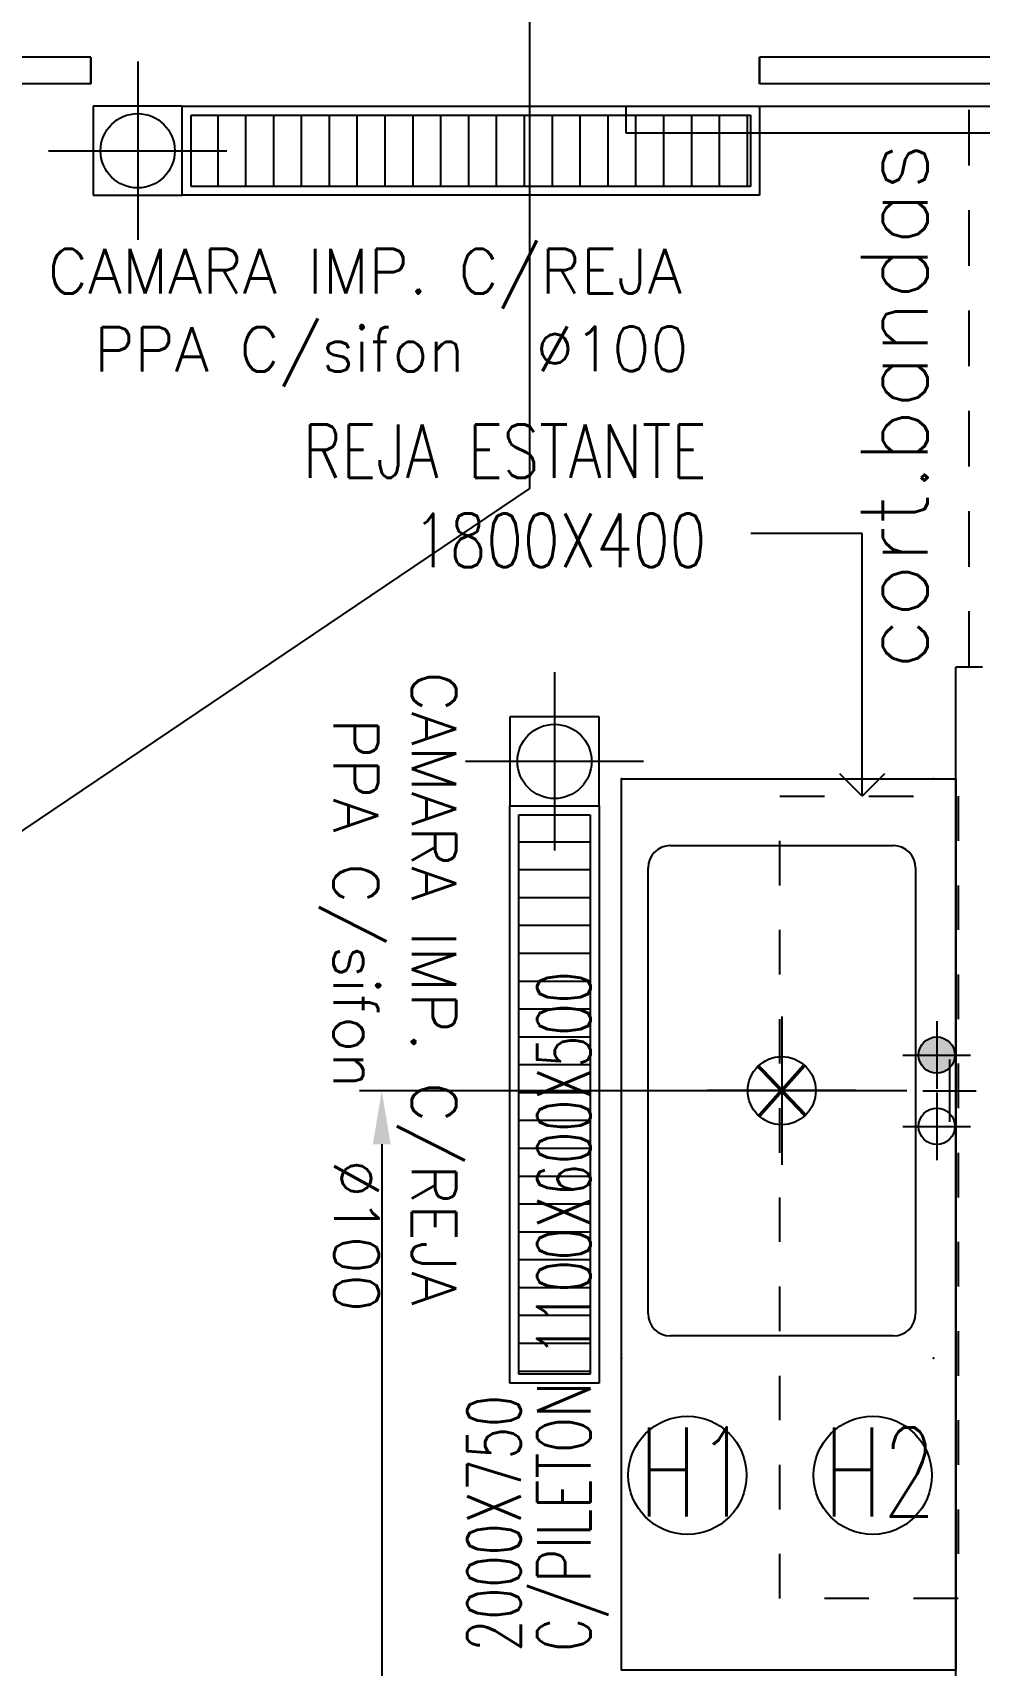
# Model space of a CAD drawing. Header units: metres. Extents: x 95 to 486, y 2972 to 3465.
# Drawn here: x 190.947 to 193.07, y 3235.256 to 3238.919 of the extents above; entities that cross this region are included whole.
import ezdxf
from ezdxf.enums import TextEntityAlignment as Align

# ---------------------------------------------------------------- set-up
doc = ezdxf.new("R2010")
doc.units = ezdxf.units.M
doc.linetypes.add('HIDDEN', pattern=[0.375, 0.25, -0.125])
doc.linetypes.add('HIDDEN2', pattern=[0.1875, 0.125, -0.0625])
for name, color, linetype in [('0_CAMARAS', 4, 'Continuous'), ('0_HOJA-CARATULA', 7, 'Continuous'), ('E_INOXIGAS', 1, 'Continuous'), ('I_AGUA', 160, 'Continuous'), ('I_DESAGUES', 224, 'Continuous'), ('INO-AGUA', 161, 'Continuous'), ('INO-DESAGUES', 161, 'Continuous'), ('T_ITEMS', 142, 'Continuous'), ('T_TEXTOS-EQUIPAMIENTO', 5, 'Continuous')]:
    doc.layers.add(name, color=color, linetype=linetype)
doc.styles.add('COTAS', font='ROMANS.shx', dxfattribs={"width": 0.7})
doc.styles.add('ROMANS', font='romans.shx', dxfattribs={"width": 0.8, "height": 0.15})
doc.dimstyles.new('ISO-25', dxfattribs={"dimtxt": 0.15, "dimasz": 0.1, "dimexe": 0.2, "dimexo": 0.1, "dimgap": 0.1, "dimtad": 1, "dimtxsty": 'COTAS', "dimblk": 'OPEN90', "dimcen": 0.1, "dimclrd": 9, "dimclre": 9, "dimclrt": 9, "dimadec": 0, "dimazin": 0, "dimtfac": 1, "dimtmove": 0, "dimatfit": 3, "dimldrblk": 'OPEN90', "dimfxl": 1, "dimarcsym": 0})
doc.dimstyles.new('PLANOS', dxfattribs={"dimscale": 0, "dimtxt": 0.12, "dimasz": 0.12, "dimexe": 0.05, "dimexo": 0.02, "dimgap": 0.04, "dimtad": 0, "dimdec": 3, "dimrnd": 0.005, "dimzin": 0, "dimdsep": 46, "dimtxsty": 'ROMANS', "dimcen": 2.5, "dimadec": 0, "dimazin": 0, "dimtfac": 1, "dimtdec": 3, "dimtmove": 2, "dimatfit": 3, "dimfxl": 1, "dimtolj": 1, "dimtzin": 0, "dimarcsym": 0})

# ---------------------------------------------------------------- blocks, each defined once
blk = doc.blocks.new('AAFF')
at = {"layer": 'I_AGUA', "color": 14}
for p, q in [((0, -0.0758), (0, 0.0757)), ((-0.0757, 0), (0.0757, 0))]:
    blk.add_line(p, q, dxfattribs=at)
at = {"layer": 'I_AGUA'}
blk.add_circle((0, 0), 0.0407, dxfattribs=at)
blk = doc.blocks.new('AACC')
at = {"layer": 'I_AGUA'}
h = blk.add_hatch(color=256, dxfattribs=at)
h.paths.add_polyline_path([(0, 0.0407), (0, 0), (0.0407, 0, 0.414214)])
h.paths.add_polyline_path([(0, 0.0407, 0.414214), (-0.0408, 0), (0, 0)])
h.paths.add_polyline_path([(0, 0), (-0.0408, 0, 0.414214), (0, -0.0408)])
h.paths.add_polyline_path([(0.0407, 0), (0, 0), (0, -0.0408, 0.414214)])
at = {"layer": 'I_AGUA', "color": 14}
for p, q in [((0, -0.0758), (0, 0.0757)), ((-0.0758, 0), (0.0757, 0))]:
    blk.add_line(p, q, dxfattribs=at)
at = {"layer": 'I_AGUA'}
blk.add_circle((0, 0), 0.0407, dxfattribs=at)
blk = doc.blocks.new('*D216')
at = {"layer": 'DEFPOINTS', "color": 0, "transparency": 16777216}
for p in [(191.7299, 3236.5448), (192.9274, 3236.5448), (193.0174, 3232.6336)]:
    blk.add_point(p, dxfattribs=at)
at = {"layer": 'I_AGUA', "color": 0, "lineweight": -2, "transparency": 16777216}
for p, q in [((192.9074, 3236.5448), (191.6799, 3236.5448)), ((191.7299, 3236.4248), (191.7299, 3234.8692)), ((191.7299, 3232.7536), (191.7299, 3234.3092)), ((192.9974, 3232.6336), (191.6799, 3232.6336))]:
    blk.add_line(p, q, dxfattribs=at)
at = {"layer": 'I_AGUA', "color": 0, "transparency": 16777216}
for points in [[(191.7099, 3236.4248), (191.7499, 3236.4248), (191.7299, 3236.5448)], [(191.7099, 3232.7536), (191.7499, 3232.7536), (191.7299, 3232.6336)]]:
    blk.add_solid(points, dxfattribs=at)
at = {"layer": 'I_AGUA', "color": 0, "transparency": 16777216, "insert": (191.7299, 3234.5892), "char_height": 0.15, "attachment_point": 5, "rotation": 90, "style": 'ROMANS'}
blk.add_mtext('\\A1;3.910', dxfattribs=at)
blk = doc.blocks.new('AADES')
at = {"layer": 'INO-DESAGUES', "color": 14}
for p, q in [((0, 0.1664), (0, -0.1664)), ((-0.1663, 0), (0.1664, 0))]:
    blk.add_line(p, q, dxfattribs=at)
at = {"layer": 'INO-DESAGUES', "const_width": 0.008}
for points in [[(-0.057, 0.0508), (0.057, -0.0509)], [(0.0552, 0.0528), (-0.0552, -0.0527)]]:
    blk.add_lwpolyline(points, dxfattribs=at)
at = {"layer": 'INO-DESAGUES'}
blk.add_circle((0, 0), 0.0764, dxfattribs=at)
blk = doc.blocks.new('_Open90')
at = {"color": 0, "linetype": 'ByBlock', "lineweight": -2}
for p, q in [((-0.5, 0.5), (0, 0)), ((0, 0), (-1, 0)), ((0, 0), (-0.5, -0.5))]:
    blk.add_line(p, q, dxfattribs=at)

msp = doc.modelspace()

# ---------------------------------------------------------------- linework, layer by layer
at = {"layer": '0_CAMARAS', "color": 5}
for p, q in [((192.0616, 3239.8409), (192.0616, 3237.8962)), ((192.0616, 3237.8962), (190.5926, 3236.9052))]:
    msp.add_line(p, q, dxfattribs=at)
at = {"layer": '0_CAMARAS'}
for p, q in [((191.0774, 3238.8636), (186.8974, 3238.8636)), ((191.0774, 3238.8636), (191.0774, 3238.8036)), ((191.0774, 3238.8036), (191.0774, 3238.8636)), ((194.2774, 3238.8636), (192.5774, 3238.8636)), ((192.5774, 3238.8036), (192.5774, 3238.8636)), ((192.5774, 3238.8636), (192.5774, 3238.8036)), ((191.0774, 3238.8036), (186.8374, 3238.8036)), ((194.5374, 3238.8036), (192.5774, 3238.8036)), ((192.2774, 3238.7536), (193.7774, 3238.7536)), ((192.2774, 3238.7536), (192.2774, 3238.6936)), ((192.2774, 3238.6936), (193.7774, 3238.6936)), ((193.0774, 3237.4953), (193.0174, 3237.4953)), ((193.0174, 3232.6336), (193.0174, 3237.4953))]:
    msp.add_line(p, q, dxfattribs=at)
at = {"layer": '0_CAMARAS', "color": 3, "linetype": 'HIDDEN2'}
msp.add_line((193.0474, 3237.4953), (193.0474, 3238.8036), dxfattribs=at)
at = {"layer": '0_HOJA-CARATULA'}
msp.add_circle((196.2281, 3222.4589), 101.1095, dxfattribs=at)
at = {"layer": 'E_INOXIGAS', "color": 40}
for p, q in [((192.3774, 3237.0948), (192.8774, 3237.0948)), ((192.3274, 3236.0448), (192.3274, 3237.0448)), ((192.9274, 3237.0448), (192.9274, 3236.0448)), ((192.8774, 3235.9948), (192.3774, 3235.9948))]:
    msp.add_line(p, q, dxfattribs=at)
at = {"layer": 'E_INOXIGAS', "color": 14}
for p, q in [((193.0033, 3236.6148), (193.0033, 3236.4748)), ((192.9433, 3236.5448), (193.0633, 3236.5448)), ((192.9433, 3236.5448), (193.0633, 3236.5448))]:
    msp.add_line(p, q, dxfattribs=at)
at = {"layer": 'E_INOXIGAS'}
msp.add_lwpolyline([(192.2674, 3237.2448), (193.0174, 3237.2448), (193.0174, 3235.2448), (192.2674, 3235.2448)], close=True, dxfattribs=at)
at = {"layer": 'E_INOXIGAS', "color": 9, "linetype": 'HIDDEN', "ltscale": 0.03}
msp.add_lwpolyline([(193.0227, 3235.4055), (192.6227, 3235.4055), (192.6227, 3237.2055), (193.0227, 3237.2055)], close=True, dxfattribs=at)
at = {"layer": 'E_INOXIGAS', "color": 40}
for centre, start, end in [((192.3774, 3237.0448), 90, 180), ((192.8774, 3237.0448), 0, 90), ((192.3774, 3236.0448), 180, 270), ((192.8774, 3236.0448), 270, 0)]:
    msp.add_arc(centre, 0.05, start, end, dxfattribs=at)
at = {"layer": 'E_INOXIGAS', "color": 8}
for p in [(192.2674, 3237.2448), (192.2674, 3237.2448), (192.9674, 3237.2448), (192.9674, 3237.2448), (192.2674, 3235.9448), (192.2674, 3235.9448), (192.9674, 3235.9448), (192.9674, 3235.9448)]:
    msp.add_point(p, dxfattribs=at)
at = {"layer": 'I_DESAGUES'}
for p, q in [((191.1824, 3238.8536), (191.1824, 3238.4536)), ((191.2824, 3238.7536), (191.0824, 3238.7536)), ((191.0824, 3238.7536), (191.0824, 3238.5536)), ((191.2824, 3238.7536), (192.5774, 3238.7536)), ((191.2824, 3238.5536), (191.2824, 3238.7536)), ((191.2824, 3238.5536), (191.2824, 3238.7536)), ((192.5774, 3238.7536), (192.5774, 3238.5536)), ((191.3024, 3238.7336), (192.5574, 3238.7336)), ((191.3024, 3238.5736), (191.3024, 3238.7336)), ((191.3626, 3238.5736), (191.3626, 3238.7336)), ((191.4251, 3238.5736), (191.4251, 3238.7336)), ((191.4876, 3238.5736), (191.4876, 3238.7336)), ((191.5501, 3238.5736), (191.5501, 3238.7336)), ((191.6126, 3238.5736), (191.6126, 3238.7336)), ((191.6751, 3238.5736), (191.6751, 3238.7336)), ((191.7376, 3238.5736), (191.7376, 3238.7336)), ((191.8001, 3238.5736), (191.8001, 3238.7336)), ((191.8626, 3238.5736), (191.8626, 3238.7336)), ((191.9251, 3238.5736), (191.9251, 3238.7336)), ((191.9876, 3238.5736), (191.9876, 3238.7336)), ((192.0501, 3238.5736), (192.0501, 3238.7336)), ((192.1126, 3238.5736), (192.1126, 3238.7336)), ((192.1751, 3238.5736), (192.1751, 3238.7336)), ((192.2376, 3238.5736), (192.2376, 3238.7336)), ((192.3001, 3238.5736), (192.3001, 3238.7336)), ((192.3626, 3238.5736), (192.3626, 3238.7336)), ((192.4251, 3238.5736), (192.4251, 3238.7336)), ((192.4876, 3238.5736), (192.4876, 3238.7336)), ((192.5501, 3238.5736), (192.5501, 3238.7336)), ((192.5574, 3238.7336), (192.5574, 3238.5736)), ((190.9824, 3238.6536), (191.3824, 3238.6536)), ((192.5574, 3238.5736), (191.3024, 3238.5736)), ((191.0824, 3238.5536), (191.2824, 3238.5536)), ((192.5774, 3238.5536), (191.2824, 3238.5536)), ((192.1174, 3237.4836), (192.1174, 3237.0836)), ((192.0174, 3237.3836), (192.0174, 3237.1836)), ((192.2174, 3237.3836), (192.0174, 3237.3836)), ((192.2174, 3237.1836), (192.2174, 3237.3836)), ((192.3174, 3237.2836), (191.9174, 3237.2836)), ((192.0174, 3235.8886), (192.0174, 3237.1836)), ((192.0174, 3237.1836), (192.2174, 3237.1836)), ((192.0174, 3237.1836), (192.2174, 3237.1836)), ((192.0374, 3235.9086), (192.0374, 3237.1636)), ((192.0374, 3237.1636), (192.1974, 3237.1636)), ((192.1974, 3237.1636), (192.1974, 3235.9086)), ((192.2174, 3237.1836), (192.2174, 3235.8886)), ((192.0374, 3237.1034), (192.1974, 3237.1034)), ((192.0374, 3237.0409), (192.1974, 3237.0409)), ((192.0374, 3236.9784), (192.1974, 3236.9784)), ((192.0374, 3236.9159), (192.1974, 3236.9159)), ((192.0374, 3236.8534), (192.1974, 3236.8534)), ((192.0374, 3236.7909), (192.1974, 3236.7909)), ((192.0374, 3236.7284), (192.1974, 3236.7284)), ((192.0374, 3236.6659), (192.1974, 3236.6659)), ((192.0374, 3236.6034), (192.1974, 3236.6034)), ((192.0374, 3236.5409), (192.1974, 3236.5409)), ((192.0374, 3236.4784), (192.1974, 3236.4784)), ((192.0374, 3236.4159), (192.1974, 3236.4159)), ((192.0374, 3236.3534), (192.1974, 3236.3534)), ((192.0374, 3236.2909), (192.1974, 3236.2909)), ((192.0374, 3236.2284), (192.1974, 3236.2284)), ((192.0374, 3236.1659), (192.1974, 3236.1659)), ((192.0374, 3236.1034), (192.1974, 3236.1034)), ((192.0374, 3236.0409), (192.1974, 3236.0409)), ((192.0374, 3235.9784), (192.1974, 3235.9784)), ((192.2174, 3235.8886), (192.0174, 3235.8886)), ((192.0374, 3235.9159), (192.1974, 3235.9159)), ((192.1974, 3235.9086), (192.0374, 3235.9086))]:
    msp.add_line(p, q, dxfattribs=at)
for centre in [(191.1824, 3238.6536), (192.1174, 3237.2836)]:
    msp.add_circle(centre, 0.0833, dxfattribs=at)
at = {"layer": 'T_ITEMS'}
for centre in [(192.4155, 3235.6819), (192.8312, 3235.6819)]:
    msp.add_circle(centre, 0.1326, dxfattribs=at)

# ---------------------------------------------------------------- block references
at = {"layer": 'E_INOXIGAS', "rotation": 270}
msp.add_blockref('AADES', (192.6271, 3236.5449), dxfattribs=at)
at = {"layer": 'INO-AGUA', "rotation": 270}
for name, p in [('AACC', (192.9748, 3236.6248)), ('AACC', (192.9748, 3236.6248)), ('AAFF', (192.9748, 3236.4648)), ('AAFF', (192.9748, 3236.4648))]:
    msp.add_blockref(name, p, dxfattribs=at)

# ---------------------------------------------------------------- texts
at = {"layer": 'E_INOXIGAS', "color": 9, "style": 'ROMANS', "width": 0.7}
for s, p in [('C/PILETON 1100X600X500', (192.1985, 3235.2862)), ('2000X750', (192.0417, 3235.2862))]:
    msp.add_text(s, height=0.12, rotation=90, dxfattribs=at).set_placement(p)
at = {"layer": 'E_INOXIGAS', "color": 9, "insert": (192.458, 3237.7197), "char_height": 0.12, "attachment_point": 9, "style": 'ROMANS'}
msp.add_mtext('REJA ESTANTE\\P1800X400', dxfattribs=at)
at = {"layer": 'I_DESAGUES', "style": 'ROMANS'}
for s, p in [('CAMARA IMP. C/REJA', (190.9805, 3238.3333)), ('PPA C/sifon', (191.0851, 3238.158)), ('%%c100', (192.0754, 3238.1593))]:
    msp.add_text(s, height=0.1, dxfattribs=at).set_placement(p)
for s, p in [('CAMARA IMP. C/REJA', (191.7971, 3237.4856)), ('PPA C/sifon', (191.6218, 3237.3809)), ('%%c100', (191.6231, 3236.3907))]:
    msp.add_text(s, height=0.1, rotation=270, dxfattribs=at).set_placement(p)
at = {"layer": 'T_ITEMS', "style": 'ROMANS', "width": 0.7}
for s, p in [('H1', (192.3055, 3235.5893)), ('H2', (192.7211, 3235.5893))]:
    msp.add_text(s, height=0.2, dxfattribs=at).set_placement(p)
at = {"layer": 'T_TEXTOS-EQUIPAMIENTO', "style": 'ROMANS'}
msp.add_text('cort.bandas', height=0.15, rotation=90, dxfattribs=at).set_placement((192.8792, 3238.0809), align=Align.MIDDLE_CENTER)

# ---------------------------------------------------------------- dimensions: what is measured, and where the dimension line sits
at = {"layer": 'I_AGUA'}
dim = msp.add_linear_dim(base=(191.7299, 3236.5448), p1=(193.0174, 3232.6336), p2=(192.9274, 3236.5448), angle=90, dimstyle='PLANOS', override={"dimscale": 1}, dxfattribs=at)
dim.commit()
dim.dimension.update_dxf_attribs({"geometry": '*D216', "text_midpoint": (191.7299, 3234.5892)})

# ---------------------------------------------------------------- leaders
at = {"layer": 'E_INOXIGAS', "color": 81, "annotation_type": 0, "has_hookline": 1, "hookline_direction": 1, "text_width": 1.0011}
msp.add_leader([(192.8074, 3237.2055), (192.8074, 3237.7947), (192.558, 3237.7947)], dimstyle='ISO-25', override={"dimgap": 0.1, "dimtad": 0}, dxfattribs=at)

doc.saveas('drawing.dxf')
